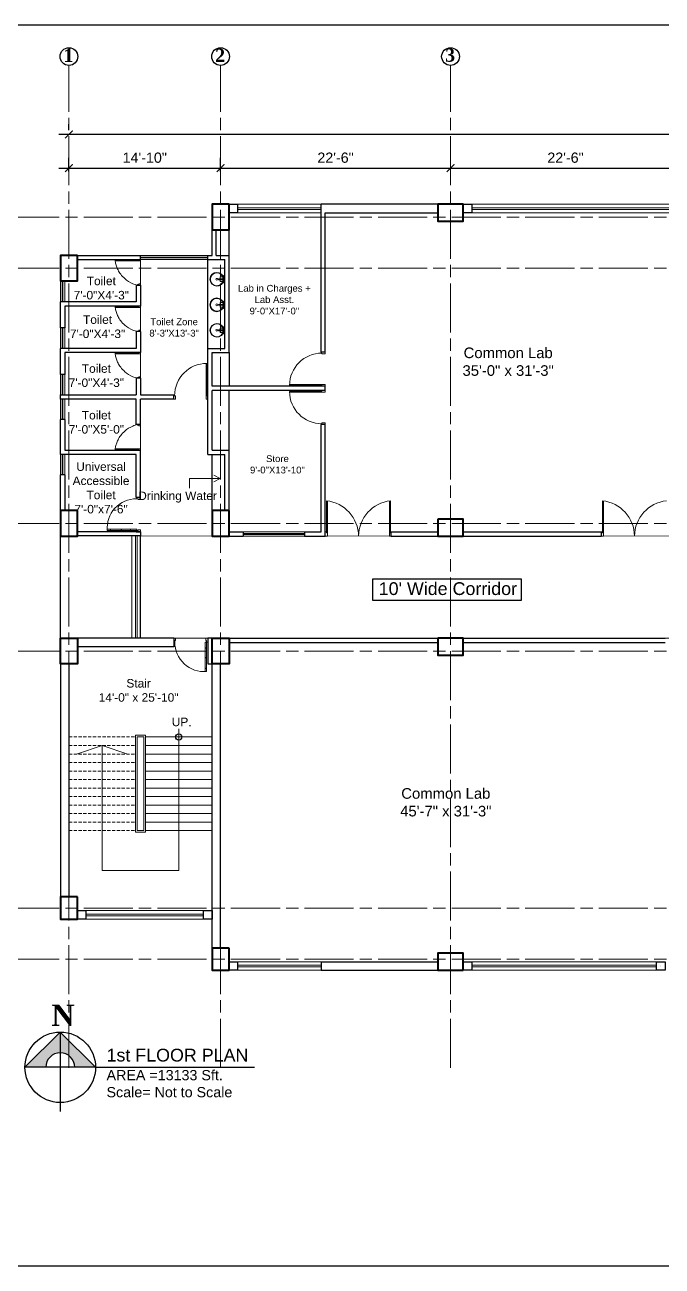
# Model space of a CAD drawing. Header units: inches. Extents: x -12 to 20935469, y -1604 to 24729220.
# Drawn here: x 20831999 to 20832747, y 24721123 to 24722582 of the extents above; entities that cross this region are included whole.
import ezdxf

# ---------------------------------------------------------------- set-up
doc = ezdxf.new("R2010")
doc.units = ezdxf.units.IN
doc.header["$LTSCALE"] = 0.03
doc.header["$MEASUREMENT"] = 0
doc.header["$PDMODE"] = 32
doc.header["$PDSIZE"] = 15
doc.linetypes.add('ACAD_ISO08W100', pattern=[36, 24, -3, 6, -3])
doc.linetypes.add('DASHED2', pattern=[0.375, 0.25, -0.125])
for name, color, linetype, lineweight in [('column', 1, 'Continuous', 40), ('Dim Line', 252, 'Continuous', 13), ('Door', 7, 'Continuous', 18), ('Gas', 21, 'Continuous', 5), ('Glass Line', 252, 'Continuous', 9), ('Grid Line', 252, 'Continuous', 18), ('Low Wall', 7, 'Continuous', 30), ('Main Wall', 7, 'Continuous', 30), ('RAIL', 23, 'Continuous', 13), ('STAIR', 46, 'Continuous', 15), ('TOILET FIXTURE', 142, 'Continuous', 5), ('wind.', 150, 'Continuous', 20)]:
    doc.layers.add(name, color=color, linetype=linetype, lineweight=lineweight)
doc.layers.add('TEXT', color=7, linetype='Continuous')
doc.styles.add('2', font='swisscl.ttf')
doc.styles.add('RomanS', font='arial.ttf', dxfattribs={"height": 12})
doc.styles.get("Standard").update_dxf_attribs({"font": 'timesbd.ttf'})
doc.dimstyles.new('Aec_Arch_I', dxfattribs={"dimscale": 96, "dimtxt": 12, "dimasz": 0.09375, "dimexe": 0.125, "dimexo": 0.125, "dimgap": 0.0625, "dimtad": 1, "dimdec": 0, "dimzin": 3, "dimdsep": 46, "dimlunit": 4, "dimtxsty": 'RomanS', "dimblk1": 'ARCHTICK', "dimblk2": 'ARCHTICK', "dimsah": 1, "dimcen": 0.09375, "dimdle": 0.125, "dimadec": 0, "dimazin": 0, "dimtfac": 0.75, "dimtdec": 0, "dimtmove": 2, "dimatfit": 3, "dimldrblk": 'ARCHTICK', "dimfxl": 1, "dimfrac": 1, "dimtolj": 1, "dimtzin": 0, "dimarcsym": 0})

# ---------------------------------------------------------------- blocks, each defined once
blk = doc.blocks.new('Door_45')
at = {"layer": 'Door'}
for p, q in [((1.5, 5), (1.5, 44)), ((1.5, 40), (2.2, 40)), ((2.2, 40), (2.2, 39.5)), ((2.2, 39.5), (2.7, 39.5)), ((2.7, 39.5), (2.7, 40)), ((2.7, 40), (3.5, 40)), ((3.5, 44), (3.5, 5)), ((1.5, 25.8), (2.2, 25.8)), ((2.2, 25.8), (2.2, 25.3)), ((2.2, 25.3), (2.7, 25.3)), ((2.7, 25.8), (3.5, 25.8)), ((2.7, 25.3), (2.7, 25.8)), ((0, 0), (0, 5)), ((0, 5), (1.5, 5)), ((1.5, 12.6), (2.2, 12.6)), ((3.5, 5), (1.5, 5)), ((1.5, 5), (1.5, 3)), ((1.5, 3), (2.5, 3)), ((2.2, 12.6), (2.2, 13.1)), ((2.2, 13.1), (2.7, 13.1)), ((2.5, 3), (2.5, 0)), ((2.7, 13.1), (2.7, 12.6)), ((2.7, 12.6), (3.5, 12.6)), ((42.5, 3), (42.5, 0)), ((43.5, 3), (42.5, 3)), ((45, 5), (43.5, 5)), ((43.5, 5), (43.5, 3)), ((45, 0), (45, 5)), ((2.5, 0), (0, 0)), ((42.5, 0), (45, 0))]:
    blk.add_line(p, q, dxfattribs=at)
blk.add_arc((4.7, 5.3), 38.8, 359.6233, 94.6685, dxfattribs=at)
blk = doc.blocks.new('$D40')
at = {"layer": 'Door'}
for p, q in [((1, 4), (1, 42)), ((2, 0), (2, 42)), ((1, 5), (0, 5)), ((2, 0), (0, 0)), ((2, 4), (1, 4)), ((39, 4), (38, 4)), ((38, 4), (38, 0)), ((40, 0), (38, 0)), ((40, 5), (39, 5)), ((39, 5), (39, 4))]:
    blk.add_line(p, q, dxfattribs=at)
blk.add_arc((1, 4), 38, 0, 90, dxfattribs=at)
blk = doc.blocks.new('_ArchTick')
at = {"color": 0, "linetype": 'ByBlock', "lineweight": 35, "const_width": 0.15}
blk.add_lwpolyline([(-0.5, -0.5), (0.5, 0.5)], dxfattribs=at)
blk = doc.blocks.new('*D14')
at = {"layer": 'Defpoints', "color": 0, "transparency": 16777216}
for p in [(20831126.3, 24724578.2), (20830948.3, 24724562.3), (20831126.3, 24724562.3)]:
    blk.add_point(p, dxfattribs=at)
at = {"layer": 'Dim Line', "color": 0, "lineweight": -2, "transparency": 16777216}
for p, q in [((20830948.3, 24724574.3), (20830948.3, 24724590.2)), ((20831126.3, 24724574.3), (20831126.3, 24724590.2)), ((20830936.3, 24724578.2), (20831138.3, 24724578.2))]:
    blk.add_line(p, q, dxfattribs=at)
at = {"layer": 'Dim Line', "color": 0, "lineweight": -2, "transparency": 16777216, "xscale": 9, "yscale": 9, "zscale": 9, "rotation": 180}
blk.add_blockref('_ArchTick', (20830948.3, 24724578.2), dxfattribs=at)
at = {"layer": 'Dim Line', "color": 0, "lineweight": -2, "transparency": 16777216, "xscale": 9, "yscale": 9, "zscale": 9}
blk.add_blockref('_ArchTick', (20831126.3, 24724578.2), dxfattribs=at)
at = {"layer": 'Dim Line', "color": 0, "transparency": 16777216, "insert": (20831037.3, 24724590.3), "char_height": 12, "attachment_point": 5, "style": 'RomanS'}
blk.add_mtext('\\A1;14\'-10"', dxfattribs=at)
blk = doc.blocks.new('*D7')
at = {"layer": 'Defpoints', "color": 0, "transparency": 16777216}
for p in [(20831396.3, 24724578.2), (20831396.3, 24724578.2), (20831126.3, 24724562.3)]:
    blk.add_point(p, dxfattribs=at)
at = {"layer": 'Dim Line', "color": 0, "lineweight": -2, "transparency": 16777216}
for p, q in [((20831126.3, 24724574.3), (20831126.3, 24724590.2)), ((20831114.3, 24724578.2), (20831408.3, 24724578.2))]:
    blk.add_line(p, q, dxfattribs=at)
at = {"layer": 'Dim Line', "color": 0, "lineweight": -2, "transparency": 16777216, "xscale": 9, "yscale": 9, "zscale": 9, "rotation": 180}
blk.add_blockref('_ArchTick', (20831126.3, 24724578.2), dxfattribs=at)
at = {"layer": 'Dim Line', "color": 0, "lineweight": -2, "transparency": 16777216, "xscale": 9, "yscale": 9, "zscale": 9}
blk.add_blockref('_ArchTick', (20831396.3, 24724578.2), dxfattribs=at)
at = {"layer": 'Dim Line', "color": 0, "transparency": 16777216, "insert": (20831261.3, 24724590.3), "char_height": 12, "attachment_point": 5, "style": 'RomanS'}
blk.add_mtext('\\A1;22\'-6"', dxfattribs=at)
blk = doc.blocks.new('*D8')
at = {"layer": 'Defpoints', "color": 0, "transparency": 16777216}
for p in [(20831396.3, 24724578.2), (20831666.3, 24724578.2), (20831666.3, 24724578.2)]:
    blk.add_point(p, dxfattribs=at)
at = {"layer": 'Dim Line', "color": 0, "lineweight": -2, "transparency": 16777216}
blk.add_line((20831384.3, 24724578.2), (20831678.3, 24724578.2), dxfattribs=at)
at = {"layer": 'Dim Line', "color": 0, "lineweight": -2, "transparency": 16777216, "xscale": 9, "yscale": 9, "zscale": 9, "rotation": 180}
blk.add_blockref('_ArchTick', (20831396.3, 24724578.2), dxfattribs=at)
at = {"layer": 'Dim Line', "color": 0, "lineweight": -2, "transparency": 16777216, "xscale": 9, "yscale": 9, "zscale": 9}
blk.add_blockref('_ArchTick', (20831666.3, 24724578.2), dxfattribs=at)
at = {"layer": 'Dim Line', "color": 0, "transparency": 16777216, "insert": (20831531.3, 24724590.3), "char_height": 12, "attachment_point": 5, "style": 'RomanS'}
blk.add_mtext('\\A1;22\'-6"', dxfattribs=at)
blk = doc.blocks.new('*D13')
at = {"layer": 'Defpoints', "color": 0, "transparency": 16777216}
for p in [(20830948.3, 24724610.7), (20832951.8, 24724617.8), (20832951.8, 24724610.7)]:
    blk.add_point(p, dxfattribs=at)
at = {"layer": 'Dim Line', "color": 0, "lineweight": -2, "transparency": 16777216}
for p, q in [((20830948.3, 24724622.7), (20830948.3, 24724629.8)), ((20832951.8, 24724622.7), (20832951.8, 24724629.8)), ((20830936.3, 24724617.8), (20832963.8, 24724617.8))]:
    blk.add_line(p, q, dxfattribs=at)
at = {"layer": 'Dim Line', "color": 0, "lineweight": -2, "transparency": 16777216, "xscale": 9, "yscale": 9, "zscale": 9, "rotation": 180}
blk.add_blockref('_ArchTick', (20830948.3, 24724617.8), dxfattribs=at)
at = {"layer": 'Dim Line', "color": 0, "lineweight": -2, "transparency": 16777216, "xscale": 9, "yscale": 9, "zscale": 9}
blk.add_blockref('_ArchTick', (20832951.8, 24724617.8), dxfattribs=at)
at = {"layer": 'Dim Line', "color": 0, "transparency": 16777216, "insert": (20831950, 24724629.9), "char_height": 12, "attachment_point": 5, "style": 'RomanS'}
blk.add_mtext('\\A1;166\'-11"', dxfattribs=at)
blk = doc.blocks.new('sssss-flat-876')
at = {"layer": 'Door', "linetype": 'Continuous', "ltscale": 3}
blk.add_line((3666.5, 84027.2), (3666.5, 84055.7), dxfattribs=at)
at = {"layer": 'Door', "linetype": 'Continuous', "ltscale": 3, "extrusion": (-7.21527e-09, -3.35624e-18, 1), "elevation": 0}
for points in [[(3666.5, 84057.2), (3666.5, 84055.7), (3668.4, 84055.7), (3668.4, 84056.5), (3670.2, 84056.5), (3670.2, 84057.2)], [(3668.4, 84055.7), (3696.2, 84055.7), (3696.2, 84056.5), (3668.4, 84056.5)]]:
    blk.add_lwpolyline(points, close=True, dxfattribs=at)
at = {"layer": 'Door', "linetype": 'Continuous', "ltscale": 3, "flags": 128}
blk.add_lwpolyline([(3670.2, 84027.2, 0.04096), (3675.5, 84028.9, 0.082496), (3684.9, 84034.8, 0.052187), (3689.7, 84040, 0.043988), (3692.9, 84045, 0.036571), (3694.8, 84049.6, 0.034751), (3695.9, 84054.2, 0.011435), (3696.2, 84055.7)], format="xyb", dxfattribs=at)
at = {"layer": 'Door', "linetype": 'Continuous', "ltscale": 3}
blk.add_lwpolyline([(3666.5, 84027.2), (3666.5, 84028.7), (3668.4, 84028.7), (3668.4, 84027.9), (3670.2, 84027.9), (3670.2, 84027.2)], close=True, dxfattribs=at)
blk = doc.blocks.new('7-flat-72')
at = {"layer": 'Glass Line', "color": 8, "ltscale": 20}
for p, q in [((-64478.7, 376960.5), (-64480.3, 376960.5)), ((-64480.3, 376959.5), (-64480.3, 376960.5)), ((-64480.3, 376959.5), (-64480.3, 376960.5)), ((-64478.7, 376959.5), (-64480.3, 376959.5)), ((-64480.3, 376959.1), (-64480.3, 376959.4)), ((-64478.7, 376959.4), (-64480.3, 376959.4)), ((-64478.7, 376959.1), (-64480.3, 376959.1)), ((-64480.2, 376959.4), (-64480.2, 376959.5)), ((-64480.1, 376959.5), (-64480.1, 376960.5)), ((-64479.9, 376959.5), (-64479.9, 376960.5)), ((-64479.5, 376959.5), (-64479.5, 376960.5)), ((-64479.1, 376959.5), (-64479.1, 376960.5)), ((-64478.9, 376959.5), (-64478.9, 376960.5)), ((-64478.9, 376959.4), (-64478.9, 376959.5)), ((-64478.8, 376959.5), (-64478.8, 376960.5)), ((-64478.7, 376959.5), (-64478.7, 376960.5)), ((-64478.7, 376959.1), (-64478.7, 376959.4)), ((-64475.1, 376959.4), (-64476.9, 376959.4)), ((-64476.9, 376959.1), (-64476.9, 376959.4)), ((-64475.1, 376959.1), (-64476.9, 376959.1)), ((-64476.6, 376959.4), (-64476.6, 376966.6)), ((-64475.5, 376966.6), (-64476.6, 376966.6)), ((-64475.5, 376959.4), (-64475.5, 376966.6)), ((-64475.1, 376959.1), (-64475.1, 376959.4)), ((-64473.3, 376960.5), (-64471.7, 376960.5)), ((-64473.3, 376959.5), (-64473.3, 376960.5)), ((-64473.3, 376959.5), (-64473.3, 376960.5)), ((-64473.3, 376959.5), (-64471.7, 376959.5)), ((-64473.3, 376959.1), (-64473.3, 376959.4)), ((-64473.3, 376959.4), (-64471.7, 376959.4)), ((-64473.3, 376959.1), (-64471.7, 376959.1)), ((-64473.1, 376959.5), (-64473.1, 376960.5)), ((-64473.1, 376959.4), (-64473.1, 376959.5)), ((-64472.9, 376959.5), (-64472.9, 376960.5)), ((-64472.5, 376959.5), (-64472.5, 376960.5)), ((-64472.1, 376959.5), (-64472.1, 376960.5)), ((-64471.9, 376959.5), (-64471.9, 376960.5)), ((-64471.9, 376959.4), (-64471.9, 376959.5)), ((-64471.8, 376959.5), (-64471.8, 376960.5)), ((-64471.7, 376959.5), (-64471.7, 376960.5)), ((-64471.7, 376959.1), (-64471.7, 376959.4))]:
    blk.add_line(p, q, dxfattribs=at)
blk.add_circle((-64476, 376968.4, 0), 1.08, dxfattribs=at)
for radius, start, end in [(8.1, 273.8334, 266.1883), (7.55, 274.115, 265.9068)]:
    blk.add_arc((-64476, 376968.4, 0), radius, start, end, dxfattribs=at)
blk = doc.blocks.new('SFSFSFS-flat-72')
at = {"layer": 'TOILET FIXTURE', "ltscale": 0.2}
blk.add_lwpolyline([(-3918.5, -3608.1), (-3918.5, -3602.7), (-3923.9, -3602.7), (-3923.9, -3608.1)], close=True, dxfattribs=at)
at = {"layer": 'TOILET FIXTURE', "ltscale": 20}
blk.add_blockref('7-flat-72', (60554.8, -380567.2), dxfattribs=at)
blk = doc.blocks.new('fff')
at = {"layer": 'Grid Line', "color": 252, "linetype": 'ACAD_ISO08W100', "lineweight": 9, "ltscale": 80, "true_color": 0x939598}
for p, q in [((20830948.3, 24723521.1), (20830948.3, 24724698.8)), ((20831126.3, 24723521.1), (20831126.3, 24724698.8)), ((20831396.3, 24723521.1), (20831396.3, 24724698.8)), ((20833096.9, 24724520.6), (20830726.1, 24724520.6)), ((20833096.9, 24724460.6), (20830726.1, 24724460.6)), ((20833096.9, 24724160.7), (20830726.1, 24724160.7)), ((20833096.9, 24724010.7), (20830726.1, 24724010.7)), ((20833096.9, 24723708.7), (20830726.1, 24723708.7)), ((20833096.9, 24723648.8), (20830726.1, 24723648.8))]:
    blk.add_line(p, q, dxfattribs=at)
at = {"layer": 'Dim Line'}
for base, p1, p2, picture, middle in [((20832951.7523, 24724617.8128), (20830948.3088, 24724610.7482), (20832951.7523, 24724610.7482), '*D13', (20831950.0306, 24724629.9397)), ((20831126.3, 24724578.2), (20830948.3, 24724562.3), (20831126.3, 24724562.3), '*D14', (20831037.3, 24724590.3)), ((20831396.3, 24724578.2), (20831126.3, 24724562.3), (20831396.3, 24724578.2), '*D7', (20831261.3, 24724590.3)), ((20831666.3, 24724578.2), (20831396.3, 24724578.2), (20831666.3, 24724578.2), '*D8', (20831531.3, 24724590.3))]:
    dim = blk.add_linear_dim(base=base, p1=p1, p2=p2, dimstyle='Aec_Arch_I', dxfattribs=at)
    dim.commit()
    dim.dimension.update_dxf_attribs({"geometry": picture, "text_midpoint": middle})

msp = doc.modelspace()

# ---------------------------------------------------------------- hatches: boundary and pattern name
at = {"layer": 'Low Wall'}
h = msp.add_hatch(color=256, dxfattribs=at)
h.paths.add_polyline_path([(20832023.2, 24721356.9), (20831998.8, 24721356.9), (20832040.2, 24721398.3), (20832040.2, 24721374, 0.414214)])
h.paths.add_polyline_path([(20832040.2, 24721374), (20832040.2, 24721398.3), (20832081.7, 24721356.9), (20832057.3, 24721356.9, 0.414214)])

# ---------------------------------------------------------------- linework, layer by layer
for p, q in [((20832513.4, 24722370.9), (20832513.4, 24722360.9)), ((20832238.4, 24722310.9), (20832238.4, 24722340.9)), ((20832040.4, 24722310.9), (20832040.4, 24722310.9)), ((20832213.4, 24722201.6), (20832213.4, 24722305.9)), ((20832238.4, 24722196.6), (20832238.4, 24722157)), ((20832238.4, 24722082), (20832238.4, 24722152)), ((20832218.4, 24722011), (20832218.4, 24722077)), ((20832129.4, 24721986.2), (20832134.4, 24721986.2)), ((20832040.4, 24721861), (20832040.4, 24721984)), ((20832124.4, 24721981.2), (20832040.4, 24721981)), ((20832134.4, 24721861), (20832134.4, 24721981.2)), ((20832040.2, 24721398.3), (20832040.2, 24721305)), ((20832081.7, 24721356.9), (20832268.2, 24721356.9))]:
    msp.add_line(p, q)
msp.add_lwpolyline([(20832407.2, 24721930.7), (20832581.3, 24721930.7), (20832581.3, 24721905.2), (20832407.2, 24721905.2)], close=True)
msp.add_lwpolyline([(20832081.6, 24721357), (20831998.8, 24721356.9)])
for centre, radius in [((20832179.4, 24721745), 3.61), ((20832040.2, 24721356.9), 41.4)]:
    msp.add_circle(centre, radius)
at = {"layer": 'column', "lineweight": 40, "ltscale": 20}
for points in [[(20832238.4, 24722370.9), (20832218.4, 24722370.9), (20832218.4, 24722340.9), (20832238.4, 24722340.9)], [(20832483.4, 24722370.9), (20832483.4, 24722350.9), (20832513.4, 24722350.9), (20832513.4, 24722370.9)], [(20832060.4, 24722310.9), (20832040.4, 24722310.9), (20832040.4, 24722280.9), (20832060.4, 24722280.9)], [(20832060.4, 24722011), (20832040.4, 24722011), (20832040.4, 24721981), (20832060.4, 24721981)], [(20832238.4, 24722011), (20832218.4, 24722011), (20832218.4, 24721981), (20832238.4, 24721981)], [(20832483.4, 24722001), (20832483.4, 24721981), (20832513.4, 24721981), (20832513.4, 24722001)], [(20832040.4, 24721861), (20832060.4, 24721861), (20832060.4, 24721831), (20832040.4, 24721831)], [(20832218.4, 24721861), (20832238.4, 24721861), (20832238.4, 24721831), (20832218.4, 24721831)], [(20832483.4, 24721861), (20832483.4, 24721841), (20832513.4, 24721841), (20832513.4, 24721861)], [(20832060.4, 24721557), (20832040.4, 24721557), (20832040.4, 24721531), (20832060.4, 24721531)], [(20832238.4, 24721497), (20832218.4, 24721497), (20832218.4, 24721471), (20832238.4, 24721471)], [(20832513.4, 24721471), (20832513.4, 24721491), (20832483.4, 24721491), (20832483.4, 24721471)]]:
    msp.add_lwpolyline(points, close=True, dxfattribs=at)
at = {"layer": 'Defpoints'}
msp.add_lwpolyline([(20831795.9, 24722581.7), (20834234.8, 24722581.7), (20834234.8, 24721123.2), (20831795.9, 24721123.2)], close=True, dxfattribs=at)
at = {"layer": 'Door'}
for p, q in [((20832352.7, 24721984.7), (20832352.7, 24722022.6)), ((20832354, 24721981), (20832354, 24722022.6)), ((20832426.8, 24721981), (20832426.8, 24722022.6)), ((20832428.1, 24721984.7), (20832428.1, 24722022.6)), ((20832676.7, 24721984.7), (20832676.7, 24722022.6)), ((20832678, 24721981), (20832678, 24722022.6)), ((20832352.7, 24721986), (20832351.4, 24721986)), ((20832428.1, 24721986), (20832429.4, 24721986)), ((20832676.7, 24721986), (20832675.4, 24721986)), ((20832354, 24721981), (20832351.4, 24721981)), ((20832354, 24721984.7), (20832352.7, 24721984.7)), ((20832426.8, 24721984.7), (20832428.1, 24721984.7)), ((20832426.8, 24721981), (20832429.4, 24721981)), ((20832678, 24721981), (20832675.4, 24721981)), ((20832678, 24721984.7), (20832676.7, 24721984.7))]:
    msp.add_line(p, q, dxfattribs=at)
for centre, start, end in [((20832348.1, 24721980.6), 0.5906, 83.7783), ((20832432.7, 24721980.6), 96.2217, 179.4094), ((20832672.1, 24721980.6), 0.5906, 83.7783), ((20832756.7, 24721980.6), 96.2217, 179.4094)]:
    msp.add_arc(centre, 42.3, start, end, dxfattribs=at)
at = {"layer": 'Gas', "color": 0, "lineweight": 5}
for points in [[(20832140.4, 24721747), (20832128.4, 24721747), (20832128.4, 24721633), (20832140.4, 24721633)], [(20832138.4, 24721745), (20832130.4, 24721745), (20832130.4, 24721635), (20832138.4, 24721635)]]:
    msp.add_lwpolyline(points, close=True, dxfattribs=at)
at = {"layer": 'Low Wall', "color": 0}
msp.add_lwpolyline([(20831998.8, 24721356.9), (20832040.2, 24721398.3), (20832081.7, 24721356.9)], dxfattribs=at)
at = {"layer": 'Low Wall'}
msp.add_arc((20832040.2, 24721356.9), 17, 0, 180, dxfattribs=at)
at = {"layer": 'Main Wall'}
for p, q in [((20832238.4, 24722370.9), (20832248.4, 24722370.9)), ((20832248.4, 24722370.9), (20832248.4, 24722360.8)), ((20832483.4, 24722370.9), (20832346.4, 24722370.9)), ((20832346.4, 24722197), (20832346.4, 24722370.9)), ((20832248.4, 24722360.8), (20832238.4, 24722360.8)), ((20832351.4, 24722197), (20832351.4, 24722360.9)), ((20832351.4, 24722360.9), (20832483.4, 24722360.9)), ((20832218.4, 24722310.9), (20832218.4, 24722340.9)), ((20832223.4, 24722310.9), (20832223.4, 24722340.9)), ((20832060.4, 24722310.9), (20832134.4, 24722310.9)), ((20832134.4, 24722305.9), (20832134.4, 24722310.9)), ((20832213.4, 24722310.9), (20832218.4, 24722310.9)), ((20832213.4, 24722305.9), (20832213.4, 24722310.9)), ((20832223.4, 24722310.9), (20832238.4, 24722310.9)), ((20832238.4, 24722196.6), (20832238.4, 24722310.9)), ((20832060.4, 24722305.9), (20832134.4, 24722305.9)), ((20832213.4, 24722305.9), (20832233.4, 24722305.9)), ((20832233.4, 24722201.6), (20832233.4, 24722305.9)), ((20832129.4, 24722275.9), (20832134.4, 24722275.9)), ((20832129.4, 24722275.9), (20832129.4, 24722256.3)), ((20832129.4, 24722256.3), (20832040.4, 24722256.3)), ((20832040.4, 24722225.6), (20832040.4, 24722256.3)), ((20832134.4, 24722251.3), (20832045.4, 24722251.3)), ((20832045.4, 24722225.6), (20832040.4, 24722225.6)), ((20832129.4, 24722221.3), (20832129.4, 24722201.6)), ((20832134.4, 24722221.3), (20832129.4, 24722221.3)), ((20832129.4, 24722201.6), (20832040.4, 24722201.6)), ((20832040.4, 24722171), (20832040.4, 24722201.6)), ((20832045.4, 24722196.6), (20832045.4, 24722171)), ((20832134.4, 24722196.6), (20832045.4, 24722196.6)), ((20832213.4, 24722147), (20832213.4, 24722201.6)), ((20832213.4, 24722201.6), (20832233.4, 24722201.6)), ((20832218.4, 24722157), (20832218.4, 24722196.6)), ((20832218.4, 24722196.6), (20832238.4, 24722196.6)), ((20832351.4, 24722197), (20832346.4, 24722197)), ((20832045.4, 24722171), (20832040.4, 24722171)), ((20832134.4, 24722166.6), (20832129.4, 24722166.6)), ((20832040.4, 24722147), (20832129.4, 24722147)), ((20832040.4, 24722142), (20832040.4, 24722147)), ((20832173.4, 24722142), (20832173.4, 24722147)), ((20832213.4, 24722077), (20832213.4, 24722147)), ((20832351.4, 24722157), (20832218.4, 24722157)), ((20832351.4, 24722152), (20832218.4, 24722152)), ((20832218.4, 24722082), (20832218.4, 24722152)), ((20832351.4, 24722152), (20832351.4, 24722157)), ((20832129.4, 24722142), (20832040.4, 24722142)), ((20832129.4, 24722112), (20832129.4, 24722142)), ((20832134.4, 24722112), (20832134.4, 24722142)), ((20832173.4, 24722142), (20832134.4, 24722142)), ((20832045.4, 24722118), (20832040.4, 24722118)), ((20832045.4, 24722118), (20832045.4, 24722082)), ((20832134.4, 24722112), (20832129.4, 24722112)), ((20832346.4, 24721986), (20832346.4, 24722112)), ((20832351.4, 24722112), (20832346.4, 24722112)), ((20832351.4, 24721981), (20832351.4, 24722112)), ((20832045.4, 24722082), (20832134.4, 24722082)), ((20832129.4, 24722026.2), (20832129.4, 24722077)), ((20832134.4, 24722026.2), (20832134.4, 24722082)), ((20832213.4, 24722077), (20832233.4, 24722077)), ((20832218.4, 24722082), (20832238.4, 24722082)), ((20832233.4, 24722011), (20832233.4, 24722077)), ((20832238.4, 24722011), (20832238.4, 24722082)), ((20832040.4, 24722011), (20832040.4, 24722053)), ((20832045.4, 24722053), (20832040.4, 24722053)), ((20832134.4, 24722026.2), (20832129.4, 24722026.2)), ((20832134.4, 24721986.2), (20832060.4, 24721986.2)), ((20832134.4, 24721986.2), (20832134.4, 24721981.2)), ((20832238.4, 24721986), (20832254.9, 24721986)), ((20832254.9, 24721986), (20832254.9, 24721981)), ((20832326.9, 24721986), (20832346.4, 24721986)), ((20832326.9, 24721986), (20832326.9, 24721981)), ((20832428.7, 24721981), (20832428.7, 24721986)), ((20832428.7, 24721986), (20832483.4, 24721986)), ((20832513.4, 24721986), (20832675.4, 24721986)), ((20832675.4, 24721986), (20832675.4, 24721981)), ((20832134.4, 24721981.2), (20832060.4, 24721981.2)), ((20832238.4, 24721981), (20832254.9, 24721981)), ((20832326.9, 24721981), (20832351.4, 24721981)), ((20832428.7, 24721981), (20832483.4, 24721981)), ((20832513.4, 24721981), (20832675.4, 24721981)), ((20832173.4, 24721861), (20832060.4, 24721861)), ((20832173.4, 24721861), (20832173.4, 24721851)), ((20832218.4, 24721861), (20832213.4, 24721861)), ((20832213.4, 24721861), (20832213.4, 24721831)), ((20832228.4, 24721861), (20832218.4, 24721861)), ((20832173.4, 24721851), (20832060.4, 24721851)), ((20832040.4, 24721831), (20832040.4, 24721557)), ((20832050.4, 24721831), (20832050.4, 24721557)), ((20832213.4, 24721831), (20832218.4, 24721831)), ((20832218.4, 24721531), (20832218.4, 24721831)), ((20832228.4, 24721497), (20832228.4, 24721831)), ((20832218.4, 24721497), (20832218.4, 24721531)), ((20832346.4, 24721481), (20832346.4, 24721471)), ((20832346.4, 24721481), (20832483.4, 24721481)), ((20832346.4, 24721471), (20832483.4, 24721471))]:
    msp.add_line(p, q, dxfattribs=at)
for points in [[(20832513.4, 24722370.9), (20832523.4, 24722370.9), (20832523.4, 24722360.9), (20832513.4, 24722360.9)], [(20832060.4, 24721541), (20832070.4, 24721541), (20832070.4, 24721531), (20832060.4, 24721531)], [(20832208.4, 24721541), (20832218.4, 24721541), (20832218.4, 24721531), (20832208.4, 24721531)], [(20832238.4, 24721481), (20832248.4, 24721481), (20832248.4, 24721471), (20832238.4, 24721471)], [(20832513.4, 24721481), (20832523.4, 24721481), (20832523.4, 24721471), (20832513.4, 24721471)], [(20832740.4, 24721481), (20832750.4, 24721481), (20832750.4, 24721471), (20832740.4, 24721471)]]:
    msp.add_lwpolyline(points, close=True, dxfattribs=at)
for points in [[(20832134.4, 24722275.9), (20832134.4, 24722251.3)], [(20832045.4, 24722251.3), (20832045.4, 24722225.6)], [(20832134.4, 24722221.3), (20832134.4, 24722196.6)], [(20832129.4, 24722166.6), (20832129.4, 24722147)], [(20832134.4, 24722166.6), (20832134.4, 24722147)], [(20832134.4, 24722147), (20832173.4, 24722147)], [(20832129.4, 24722077), (20832040.4, 24722077), (20832040.4, 24722118)], [(20832045.4, 24722053), (20832045.4, 24722011)], [(20832238.4, 24721861), (20832483.4, 24721861)], [(20832238.4, 24721856), (20832483.4, 24721856)], [(20832513.4, 24721861), (20832750.4, 24721861)], [(20832513.4, 24721856), (20832750.4, 24721856)]]:
    msp.add_lwpolyline(points, dxfattribs=at)
at = {"layer": 'RAIL', "lineweight": 9}
for p, q in [((20832179.4, 24721754.7), (20832179.4, 24721588)), ((20832089.4, 24721735), (20832059.4, 24721725)), ((20832089.4, 24721588), (20832089.4, 24721735)), ((20832119.4, 24721725), (20832089.4, 24721735)), ((20832218.4, 24721725), (20832140.4, 24721725)), ((20832179.4, 24721588), (20832089.4, 24721588))]:
    msp.add_line(p, q, dxfattribs=at)
at = {"layer": 'STAIR', "color": 253, "lineweight": 5}
for p, q in [((20832228, 24722048.7), (20832191.8, 24722048.7)), ((20832191.8, 24722048.7), (20832191.8, 24722037.5)), ((20832228, 24722048.7), (20832220.7, 24722052.7)), ((20832228, 24722048.7), (20832220.7, 24722044.7))]:
    msp.add_line(p, q, dxfattribs=at)
at = {"layer": 'STAIR', "color": 32, "linetype": 'DASHED2', "lineweight": 5, "ltscale": 500}
for p, q in [((20832050.4, 24721745), (20832128.4, 24721745)), ((20832050.4, 24721735), (20832128.4, 24721735)), ((20832050.4, 24721725), (20832128.4, 24721725)), ((20832050.4, 24721715), (20832128.4, 24721715)), ((20832050.4, 24721705), (20832128.4, 24721705)), ((20832050.4, 24721695), (20832128.4, 24721695)), ((20832050.4, 24721685), (20832128.4, 24721685)), ((20832050.4, 24721675), (20832128.4, 24721675)), ((20832050.4, 24721665), (20832128.4, 24721665)), ((20832050.4, 24721655), (20832128.4, 24721655)), ((20832050.4, 24721645), (20832128.4, 24721645)), ((20832050.4, 24721635), (20832128.4, 24721635))]:
    msp.add_line(p, q, dxfattribs=at)
at = {"layer": 'STAIR', "color": 32, "lineweight": 5}
for p, q in [((20832140.4, 24721745), (20832218.4, 24721745)), ((20832140.4, 24721735), (20832218.4, 24721735)), ((20832158.4, 24721725), (20832218.4, 24721725)), ((20832140.4, 24721715), (20832218.4, 24721715)), ((20832140.4, 24721705), (20832218.4, 24721705)), ((20832140.4, 24721695), (20832218.4, 24721695)), ((20832140.4, 24721685), (20832218.4, 24721685)), ((20832140.4, 24721675), (20832218.4, 24721675)), ((20832140.4, 24721665), (20832218.4, 24721665)), ((20832140.4, 24721655), (20832218.4, 24721655)), ((20832140.4, 24721645), (20832218.4, 24721645)), ((20832140.4, 24721635), (20832218.4, 24721635))]:
    msp.add_line(p, q, dxfattribs=at)
at = {"layer": 'TEXT'}
for centre in [(20832050.4, 24722544.5), (20832228.4, 24722544.5), (20832498.4, 24722544.5)]:
    msp.add_circle(centre, 10.4, dxfattribs=at)
at = {"layer": 'wind.', "lineweight": 5}
for p, q in [((20832346.4, 24722370.9), (20832248.4, 24722370.9)), ((20832248.4, 24722366.8), (20832346.4, 24722366.9)), ((20832248.4, 24722364.8), (20832346.4, 24722364.9)), ((20832513.4, 24722366.9), (20832513.4, 24722366.9)), ((20832513.4, 24722364.9), (20832513.4, 24722364.9)), ((20832523.4, 24722370.9), (20832768.4, 24722370.9)), ((20832523.4, 24722366.9), (20832768.4, 24722366.9)), ((20832523.4, 24722364.9), (20832768.4, 24722364.9)), ((20832248.4, 24722360.8), (20832346.4, 24722360.9)), ((20832523.4, 24722360.9), (20832768.4, 24722360.9)), ((20832134.4, 24722310.9), (20832213.4, 24722310.9)), ((20832134.4, 24722308.9), (20832213.4, 24722308.9)), ((20832134.4, 24722307.9), (20832213.4, 24722307.9)), ((20832134.4, 24722305.9), (20832213.4, 24722305.9)), ((20832040.4, 24722256.2), (20832040.4, 24722280.9)), ((20832042.4, 24722256.2), (20832042.4, 24722280.9)), ((20832043.4, 24722256.2), (20832043.4, 24722280.9)), ((20832045.4, 24722256.2), (20832045.4, 24722280.9)), ((20832040.4, 24722201.6), (20832040.4, 24722225.6)), ((20832042.4, 24722201.6), (20832042.4, 24722225.6)), ((20832043.4, 24722201.6), (20832043.4, 24722225.6)), ((20832045.4, 24722201.6), (20832045.4, 24722225.6)), ((20832040.4, 24722147), (20832040.4, 24722171)), ((20832042.4, 24722147), (20832042.4, 24722171)), ((20832043.4, 24722147), (20832043.4, 24722171)), ((20832045.4, 24722147), (20832045.4, 24722171)), ((20832040.4, 24722118), (20832040.4, 24722142)), ((20832042.4, 24722118), (20832042.4, 24722142)), ((20832043.4, 24722118), (20832043.4, 24722142)), ((20832045.4, 24722118), (20832045.4, 24722142)), ((20832040.4, 24722053), (20832040.4, 24722077)), ((20832042.4, 24722053), (20832042.4, 24722077)), ((20832043.4, 24722053), (20832043.4, 24722077)), ((20832045.4, 24722053), (20832045.4, 24722077)), ((20832254.9, 24721986), (20832326.9, 24721986)), ((20832124.4, 24721861), (20832124.4, 24721981.2)), ((20832128.4, 24721861), (20832128.4, 24721981.2)), ((20832130.4, 24721861), (20832130.4, 24721981.2)), ((20832254.9, 24721984), (20832326.9, 24721984)), ((20832254.9, 24721983), (20832326.9, 24721983)), ((20832254.9, 24721981), (20832340.9, 24721981)), ((20832065.4, 24721541), (20832213.4, 24721541)), ((20832070.4, 24721537), (20832208.4, 24721537)), ((20832070.4, 24721535), (20832208.4, 24721535)), ((20832065.4, 24721531), (20832213.4, 24721531)), ((20832248.4, 24721481), (20832346.4, 24721481)), ((20832248.4, 24721477), (20832346.4, 24721477)), ((20832248.4, 24721475), (20832346.4, 24721475)), ((20832523.4, 24721481), (20832740.4, 24721481)), ((20832523.4, 24721477), (20832740.4, 24721477)), ((20832523.4, 24721475), (20832740.4, 24721475)), ((20832248.4, 24721471), (20832346.4, 24721471)), ((20832523.4, 24721471), (20832740.4, 24721471))]:
    msp.add_line(p, q, dxfattribs=at)
at = {"layer": 'wind.'}
for p, q in [((20832513.4, 24722366.9), (20832513.4, 24722366.9)), ((20832513.4, 24722366.9), (20832513.4, 24722366.9)), ((20832513.4, 24722364.9), (20832513.4, 24722364.9)), ((20832513.4, 24722364.9), (20832513.4, 24722364.9)), ((20832513.4, 24721477), (20832513.4, 24721477)), ((20832513.4, 24721475), (20832513.4, 24721475)), ((20832745.4, 24721477), (20832745.4, 24721477)), ((20832745.4, 24721475), (20832745.4, 24721475))]:
    msp.add_line(p, q, dxfattribs=at)
at = {"layer": 'wind.', "lineweight": 5}
msp.add_lwpolyline([(20832134.4, 24721981.2), (20832956.4, 24721981), (20832956.4, 24722296), (20833135.9, 24722296), (20833135.9, 24721981), (20833969.9, 24721981), (20833969.9, 24721861), (20833135.9, 24721861), (20833135.9, 24721726), (20832780.4, 24721726), (20832780.4, 24721861), (20832134.4, 24721861), (20832134.4, 24721981.2)], dxfattribs=at)

# ---------------------------------------------------------------- block references
msp.add_blockref('fff', (1102.1, -2164.7))
at = {"layer": 'Door', "ltscale": 20, "xscale": -1}
for p in [(20835800.9, 24638248.7), (20835800.9, 24638194.1), (20835800.9, 24638139.4)]:
    msp.add_blockref('sssss-flat-876', p, dxfattribs=at)
at = {"layer": 'Door', "rotation": 90.00000000000001}
msp.add_blockref('$D40', (20832351.4, 24722157), dxfattribs=at)
at = {"layer": 'Door', "xscale": -1}
msp.add_blockref('$D40', (20832213.4, 24722142), dxfattribs=at)
at = {"layer": 'Door', "xscale": -1, "rotation": 90}
msp.add_blockref('$D40', (20832351.4, 24722152), dxfattribs=at)
at = {"layer": 'Door', "ltscale": 20, "rotation": 180}
msp.add_blockref('sssss-flat-876', (20835800.9, 24806139.2), dxfattribs=at)
at = {"layer": 'Door', "color": 250, "ltscale": 20, "xscale": 0.8888888888759539, "yscale": 0.8888888888759539, "zscale": 0.8888888888759539}
for p, rotation in [((20832134.4, 24721986.2), 90.00000000000001), ((20832213.4, 24721861), 180)]:
    msp.add_blockref('Door_45', p, dxfattribs=dict(at, rotation=rotation))
at = {"layer": 'TOILET FIXTURE', "ltscale": 20, "rotation": 90.00000000000001}
for p in [(20828625.3, 24726204), (20828625.3, 24726174), (20828625.3, 24726144)]:
    msp.add_blockref('SFSFSFS-flat-72', p, dxfattribs=at)

# ---------------------------------------------------------------- texts
msp.add_text('N', height=25.2).set_placement((20832029.6, 24721405.4))
at = {"layer": 'TEXT', "char_height": 15.44, "width": 227.458, "attachment_point": 8, "rotation": 0}
for s, insert in [('\\A1;1', (20832049.9, 24722538.2)), ('\\A1;2', (20832227.9, 24722538.2)), ('\\A1;3', (20832497.9, 24722538.2))]:
    msp.add_mtext(s, dxfattribs=dict(at, insert=insert))
at = {"layer": 'TEXT', "color": 30, "lineweight": 5, "ltscale": 20, "attachment_point": 2, "style": '2'}
for s, width, gutter_width, insert, char_height in [('{\\fArial|b0|i0|c0|p34;\\C0;Toilet \\P7\'-0"X4\'-3"}', 104.76, 0.5, (20832088.4, 24722285.8), 10), ('{\\fArial|b0|i0|c0|p34;\\C0;Lab in Charges + Lab Asst. \\P9\'-0"X17\'-0"}', 104.76, 0.5, (20832291.6, 24722276.2), 8), ('{\\fArial|b0|i0|c0|p34;\\C0;Toilet \\P7\'-0"X4\'-3"}', 104.76, 0.5, (20832084, 24722240.4), 10), ('{\\fArial|b0|i0|c0|p34;\\C0;Toilet Zone\\P8\'-3"X13\'-3"}', 104.76, 0.5, (20832173.9, 24722236.8), 8), ('\\pxsm1;{\\fArial|b0|i0|c0|p34;\\C0;Common Lab\\P35\'-0" x 31\'-3" }', 235.592, 0.75, (20832566.1, 24722202.6), 12.476), ('{\\fArial|b0|i0|c0|p34;\\C0;Toilet \\P7\'-0"X4\'-3"}', 104.76, 0.5, (20832082.6, 24722182.9), 10), ('{\\fArial|b0|i0|c0|p34;\\C0;Toilet \\P7\'-0"X5\'-0"}', 104.76, 0.5, (20832082.6, 24722128.1), 10), ('{\\fArial|b0|i0|c0|p34;\\C0;Store\\P9\'-0"X13\'-10"}', 104.76, 0.5, (20832295.2, 24722076), 8), ('{\\fArial|b0|i0|c0|p34;\\C0;Universal Accessible Toilet\\P7\'-0"x7\'-6"}', 89.095, 0.35, (20832088.1, 24722067.7), 10), ('\\pxsm1;{\\fArial|b0|i0|c0|p34;\\C0;Drinking Water }', 88.563, 0.282, (20832177.9, 24722033.4), 10), ("\\pxsm1,qc;{\\fArial|b0|i0|c0|p34;\\C0;10' Wide Corridor}", 227.89, 0.75, (20832495.3, 24721926.8), 15), ('\\pxsm1;{\\fArial|b0|i0|c0|p34;\\C0;Stair\\P14\'-0" x 25\'-10"  }', 114.807, 0.282, (20832132.2, 24721813.1), 10), ('{\\fArial|b0|i0|c0|p34;\\C0;UP.}', 104.76, 0.5, (20832182.8, 24721767.7), 10), ('\\pxsm1;{\\fArial|b0|i0|c0|p34;\\C0;Common Lab\\P45\'-7" x 31\'-3" }', 116.155, 0.75, (20832492.9, 24721684.9), 12.476), ('\\A1;\\pxql;{\\fArial|b0|i0|c0|p34;\\C0;1st FLOOR PLAN\\P\\H0.8x;AREA =13133 Sft.\\PScale= \\H1x;Not to Scale}', 640.124, 0.5, (20832414.6, 24721378.7), 15)]:
    msp.add_mtext_dynamic_manual_height_columns(s, width=width, gutter_width=gutter_width, heights=[0], dxfattribs=dict(at, insert=insert, char_height=char_height))

doc.saveas('drawing.dxf')
